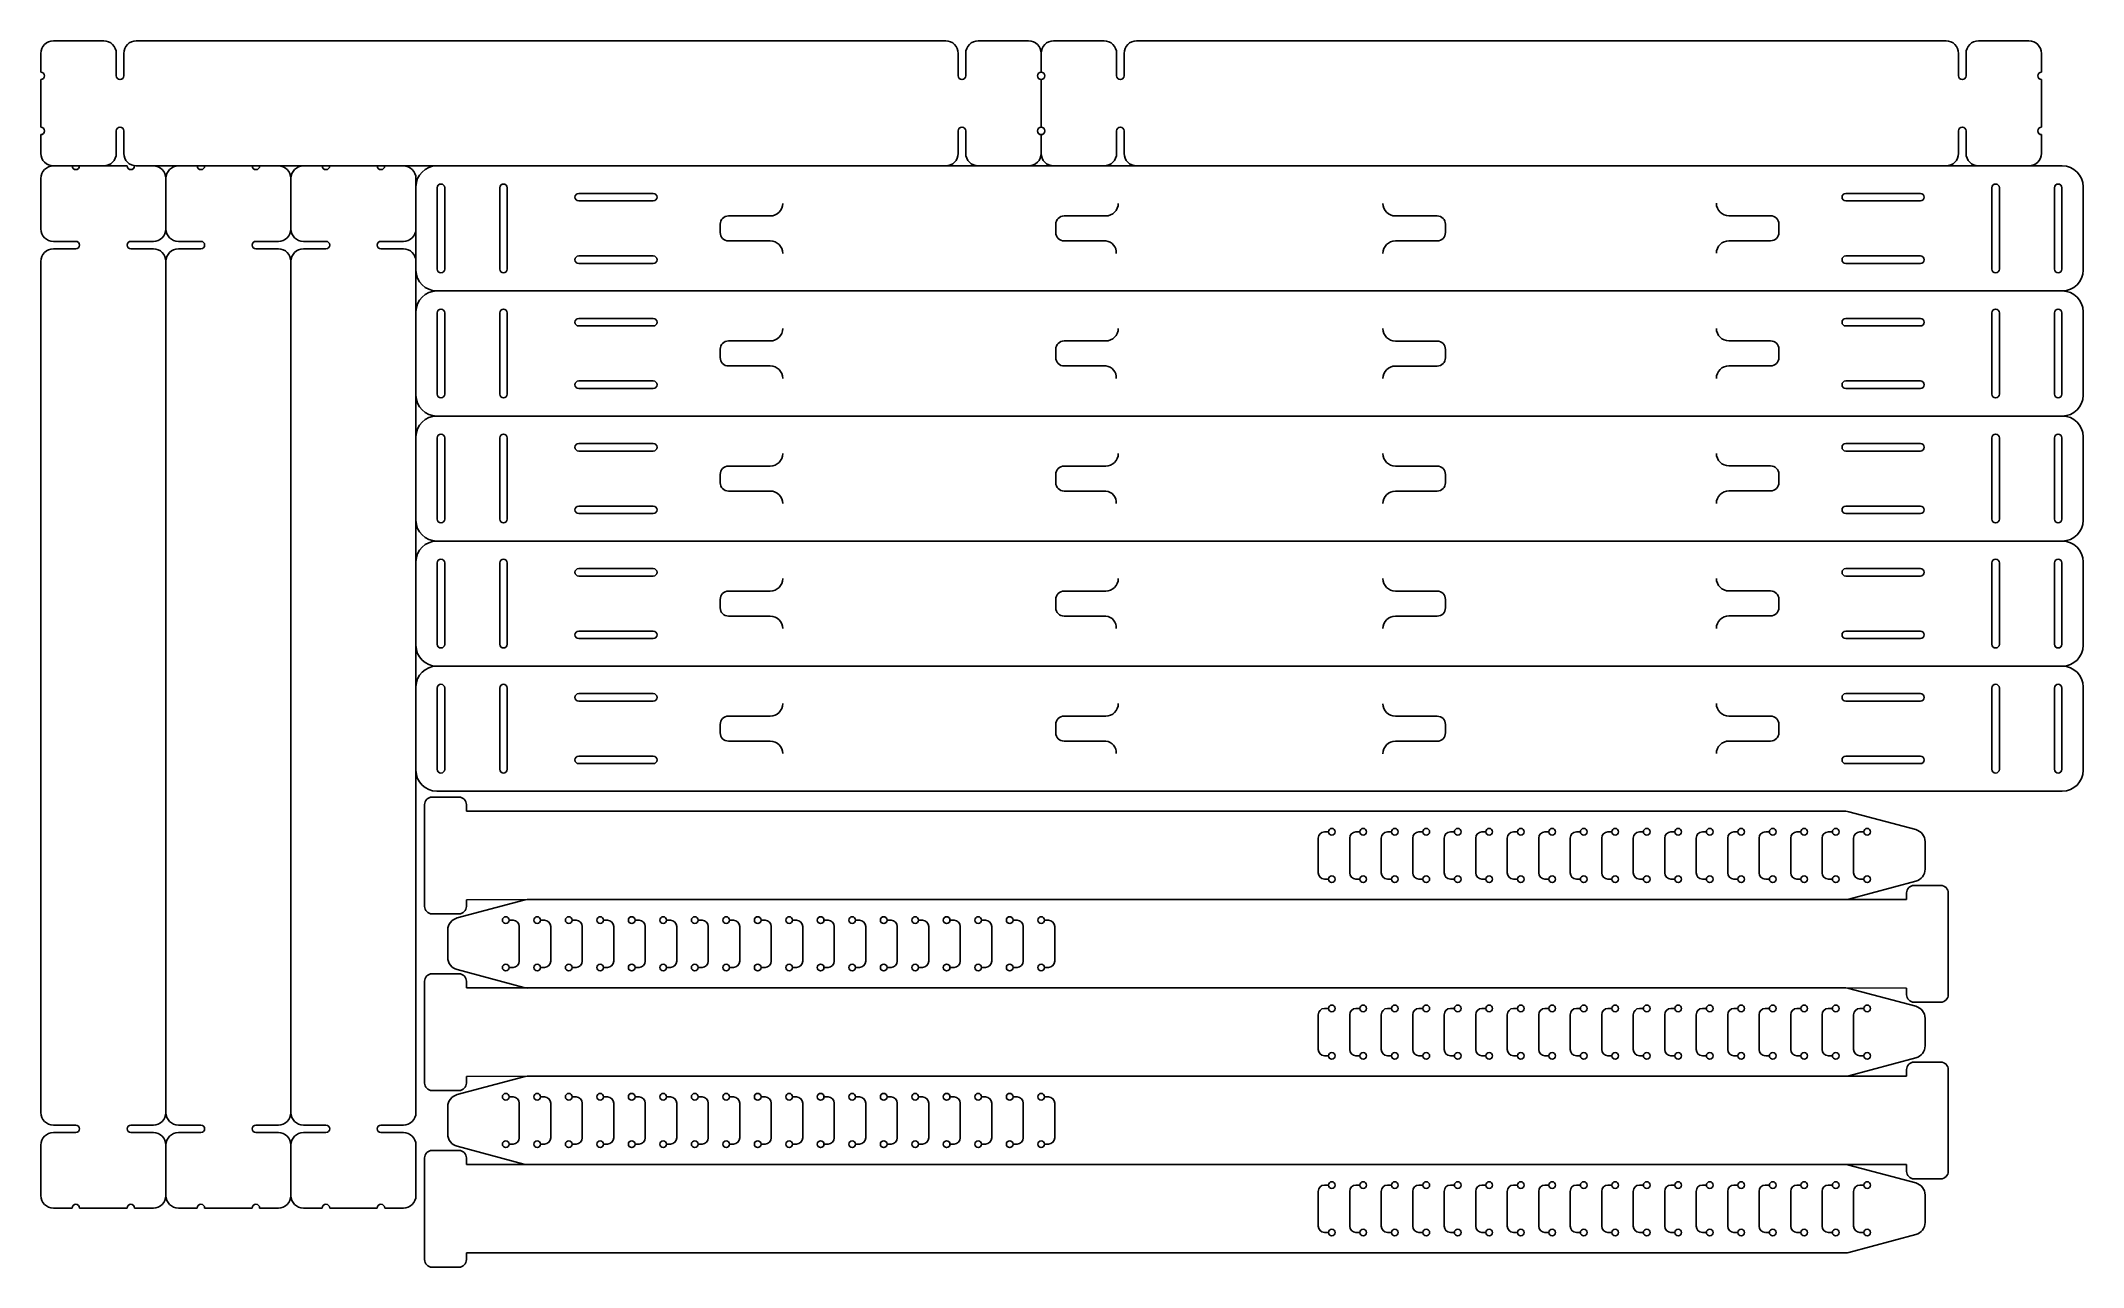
# Model space of a CAD drawing. Header units: millimetres. Extents: x 3 to 493, y 3 to 297.
import ezdxf

# ---------------------------------------------------------------- set-up
doc = ezdxf.new("R2010")
doc.units = ezdxf.units.MM

msp = doc.modelspace()

# ---------------------------------------------------------------- linework, layer by layer
for p, q in [((3.2, 289.59), (3.2, 294.09)), ((6.2, 297.09), (18.3, 297.09)), ((21.3, 294.09), (21.3, 288.69)), ((23.1, 288.69), (23.1, 294.09)), ((220.3, 297.09), (26.1, 297.09)), ((223.3, 294.09), (223.3, 288.69)), ((225.1, 288.69), (225.1, 294.09)), ((228.1, 297.09), (240.2, 297.09)), ((243.2, 289.59), (243.2, 294.09)), ((246.2, 297.09), (258.3, 297.09)), ((261.3, 294.09), (261.3, 288.69)), ((263.1, 288.69), (263.1, 294.09)), ((460.3, 297.09), (266.1, 297.09)), ((463.3, 294.09), (463.3, 288.69)), ((465.1, 288.69), (465.1, 294.09)), ((468.1, 297.09), (480.2, 297.09)), ((483.2, 294.09), (483.2, 289.59)), ((3.2, 276.39), (3.2, 287.79)), ((243.2, 276.39), (243.2, 287.79)), ((483.2, 287.79), (483.2, 276.39)), ((3.2, 270.09), (3.2, 274.59)), ((21.3, 275.49), (21.3, 270.09)), ((23.1, 270.09), (23.1, 275.49)), ((223.3, 275.49), (223.3, 270.09)), ((225.1, 270.09), (225.1, 275.49)), ((243.2, 270.09), (243.2, 274.59)), ((261.3, 275.49), (261.3, 270.09)), ((263.1, 270.09), (263.1, 275.49)), ((463.3, 275.49), (463.3, 270.09)), ((465.1, 270.09), (465.1, 275.49)), ((483.2, 274.59), (483.2, 270.09)), ((6.2, 267.09), (18.3, 267.09)), ((12.5, 267.09), (14.1, 267.09)), ((23.9, 267.09), (18.3, 267.09)), ((26.1, 267.09), (98.2, 267.09)), ((98.2, 267.09), (488.2, 267.09)), ((238.2, 267.09), (226.1, 267.09)), ((256.3, 267.09), (244.2, 267.09)), ((3.2, 251.99), (3.2, 264.09)), ((33.2, 251.99), (33.2, 264.09)), ((63.2, 251.99), (63.2, 264.09)), ((93.2, 264.09), (93.2, 251.99)), ((98.3, 242.34), (98.3, 261.84)), ((100.1, 261.84), (100.1, 242.34)), ((113.3, 242.34), (113.3, 261.84)), ((115.1, 261.84), (115.1, 242.34)), ((150.15, 260.49), (132.25, 260.49)), ((454.15, 260.49), (436.25, 260.49)), ((471.3, 242.34), (471.3, 261.84)), ((473.1, 261.84), (473.1, 242.34)), ((486.3, 261.84), (486.3, 242.34)), ((488.1, 242.34), (488.1, 261.84)), ((493.2, 242.09), (493.2, 262.09)), ((132.25, 258.69), (150.15, 258.69)), ((436.25, 258.69), (454.15, 258.69)), ((93.2, 251.99), (93.2, 244.19)), ((11.6, 248.99), (6.2, 248.99)), ((6.2, 247.19), (11.6, 247.19)), ((30.2, 248.99), (24.8, 248.99)), ((24.8, 247.19), (30.2, 247.19)), ((41.6, 248.99), (36.2, 248.99)), ((36.2, 247.19), (41.6, 247.19)), ((60.2, 248.99), (54.8, 248.99)), ((54.8, 247.19), (60.2, 247.19)), ((71.6, 248.99), (66.2, 248.99)), ((66.2, 247.19), (71.6, 247.19)), ((90.2, 248.99), (84.8, 248.99)), ((84.8, 247.19), (90.2, 247.19)), ((150.15, 245.49), (132.25, 245.49)), ((454.15, 245.49), (436.25, 245.49)), ((3.2, 39.99), (3.2, 244.19)), ((33.2, 39.99), (33.2, 244.19)), ((63.2, 39.99), (63.2, 244.19)), ((93.2, 244.19), (93.2, 39.99)), ((132.25, 243.69), (150.15, 243.69)), ((436.25, 243.69), (454.15, 243.69)), ((98.2, 237.09), (488.2, 237.09)), ((98.3, 212.34), (98.3, 231.84)), ((100.1, 231.84), (100.1, 212.34)), ((113.3, 212.34), (113.3, 231.84)), ((115.1, 231.84), (115.1, 212.34)), ((150.15, 230.49), (132.25, 230.49)), ((454.15, 230.49), (436.25, 230.49)), ((471.3, 212.34), (471.3, 231.84)), ((473.1, 231.84), (473.1, 212.34)), ((486.3, 231.84), (486.3, 212.34)), ((488.1, 212.34), (488.1, 231.84)), ((493.2, 212.09), (493.2, 232.09)), ((132.25, 228.69), (150.15, 228.69)), ((436.25, 228.69), (454.15, 228.69)), ((150.15, 215.49), (132.25, 215.49)), ((132.25, 213.69), (150.15, 213.69)), ((454.15, 215.49), (436.25, 215.49)), ((436.25, 213.69), (454.15, 213.69)), ((98.2, 207.09), (488.2, 207.09)), ((98.3, 182.34), (98.3, 201.84)), ((100.1, 201.84), (100.1, 182.34)), ((113.3, 182.34), (113.3, 201.84)), ((115.1, 201.84), (115.1, 182.34)), ((471.3, 182.34), (471.3, 201.84)), ((473.1, 201.84), (473.1, 182.34)), ((486.3, 201.84), (486.3, 182.34)), ((488.1, 182.34), (488.1, 201.84)), ((493.2, 182.09), (493.2, 202.09)), ((150.15, 200.49), (132.25, 200.49)), ((132.25, 198.69), (150.15, 198.69)), ((454.15, 200.49), (436.25, 200.49)), ((436.25, 198.69), (454.15, 198.69)), ((150.15, 185.49), (132.25, 185.49)), ((132.25, 183.69), (150.15, 183.69)), ((454.15, 185.49), (436.25, 185.49)), ((436.25, 183.69), (454.15, 183.69)), ((98.2, 177.09), (488.2, 177.09)), ((98.3, 152.34), (98.3, 171.84)), ((100.1, 171.84), (100.1, 152.34)), ((113.3, 152.34), (113.3, 171.84)), ((115.1, 171.84), (115.1, 152.34)), ((471.3, 152.34), (471.3, 171.84)), ((473.1, 171.84), (473.1, 152.34)), ((486.3, 171.84), (486.3, 152.34)), ((488.1, 152.34), (488.1, 171.84)), ((493.2, 152.09), (493.2, 172.09)), ((150.15, 170.49), (132.25, 170.49)), ((132.25, 168.69), (150.15, 168.69)), ((454.15, 170.49), (436.25, 170.49)), ((436.25, 168.69), (454.15, 168.69)), ((150.15, 155.49), (132.25, 155.49)), ((132.25, 153.69), (150.15, 153.69)), ((454.15, 155.49), (436.25, 155.49)), ((436.25, 153.69), (454.15, 153.69)), ((98.2, 147.09), (488.2, 147.09)), ((98.3, 122.34), (98.3, 141.84)), ((100.1, 141.84), (100.1, 122.34)), ((113.3, 122.34), (113.3, 141.84)), ((115.1, 141.84), (115.1, 122.34)), ((150.15, 140.49), (132.25, 140.49)), ((132.25, 138.69), (150.15, 138.69)), ((454.15, 140.49), (436.25, 140.49)), ((436.25, 138.69), (454.15, 138.69)), ((471.3, 122.34), (471.3, 141.84)), ((473.1, 141.84), (473.1, 122.34)), ((486.3, 141.84), (486.3, 122.34)), ((488.1, 122.34), (488.1, 141.84)), ((493.2, 122.09), (493.2, 142.09)), ((150.15, 125.49), (132.25, 125.49)), ((132.25, 123.69), (150.15, 123.69)), ((454.15, 125.49), (436.25, 125.49)), ((436.25, 123.69), (454.15, 123.69)), ((95.29, 89.46), (95.29, 113.86)), ((98.2, 117.09), (488.2, 117.09)), ((95.29, 47.08), (95.29, 71.48)), ((11.6, 36.99), (6.2, 36.99)), ((6.2, 35.19), (11.6, 35.19)), ((30.2, 36.99), (24.8, 36.99)), ((24.8, 35.19), (30.2, 35.19)), ((41.6, 36.99), (36.2, 36.99)), ((36.2, 35.19), (41.6, 35.19)), ((60.2, 36.99), (54.8, 36.99)), ((54.8, 35.19), (60.2, 35.19)), ((71.6, 36.99), (66.2, 36.99)), ((66.2, 35.19), (71.6, 35.19)), ((90.2, 36.99), (84.8, 36.99)), ((84.8, 35.19), (90.2, 35.19)), ((3.2, 20.09), (3.2, 32.19)), ((33.2, 20.09), (33.2, 32.19)), ((63.2, 20.09), (63.2, 32.19)), ((93.2, 32.19), (93.2, 20.09)), ((95.29, 4.7), (95.29, 29.1)), ((10.7, 17.09), (6.2, 17.09)), ((23.9, 17.09), (12.5, 17.09)), ((30.2, 17.09), (25.7, 17.09)), ((40.7, 17.09), (36.2, 17.09)), ((53.9, 17.09), (42.5, 17.09)), ((60.2, 17.09), (55.7, 17.09)), ((70.7, 17.09), (66.2, 17.09)), ((83.9, 17.09), (72.5, 17.09)), ((90.2, 17.09), (85.7, 17.09)), ((436.27, 6.31), (119.89, 6.31))]:
    msp.add_line(p, q)
at = {"linetype": 'Continuous'}
for p, q in [((168.2, 255.09), (178.2, 255.09)), ((248.71, 255.09), (258.71, 255.09)), ((328.2, 255.08), (338.2, 255.08)), ((408.21, 255.12), (418.21, 255.12)), ((166.2, 251.09), (166.2, 253.09)), ((246.71, 251.09), (246.71, 253.09)), ((340.2, 253.08), (340.2, 251.08)), ((420.21, 253.12), (420.21, 251.12)), ((178.2, 249.09), (168.2, 249.09)), ((258.71, 249.09), (248.71, 249.09)), ((338.2, 249.08), (328.2, 249.08)), ((418.21, 249.12), (408.21, 249.12)), ((166.2, 221.09), (166.2, 223.09)), ((168.2, 225.09), (178.2, 225.09)), ((246.71, 221.09), (246.71, 223.09)), ((248.71, 225.09), (258.71, 225.09)), ((328.2, 225.08), (338.2, 225.08)), ((340.2, 223.08), (340.2, 221.08)), ((408.21, 225.12), (418.21, 225.12)), ((420.21, 223.12), (420.21, 221.12)), ((178.2, 219.09), (168.2, 219.09)), ((258.71, 219.09), (248.71, 219.09)), ((338.2, 219.08), (328.2, 219.08)), ((418.21, 219.12), (408.21, 219.12)), ((166.2, 191.09), (166.2, 193.09)), ((168.2, 195.09), (178.2, 195.09)), ((246.71, 191.09), (246.71, 193.09)), ((248.71, 195.09), (258.71, 195.09)), ((328.2, 195.08), (338.2, 195.08)), ((340.2, 193.08), (340.2, 191.08)), ((408.21, 195.12), (418.21, 195.12)), ((420.21, 193.12), (420.21, 191.12)), ((178.2, 189.09), (168.2, 189.09)), ((258.71, 189.09), (248.71, 189.09)), ((338.2, 189.08), (328.2, 189.08)), ((418.21, 189.12), (408.21, 189.12)), ((166.2, 161.09), (166.2, 163.09)), ((168.2, 165.09), (178.2, 165.09)), ((246.71, 161.09), (246.71, 163.09)), ((248.71, 165.09), (258.71, 165.09)), ((328.2, 165.08), (338.2, 165.08)), ((340.2, 163.08), (340.2, 161.08)), ((408.21, 165.12), (418.21, 165.12)), ((420.21, 163.12), (420.21, 161.12)), ((178.2, 159.09), (168.2, 159.09)), ((258.71, 159.09), (248.71, 159.09)), ((338.2, 159.08), (328.2, 159.08)), ((418.21, 159.12), (408.21, 159.12)), ((166.2, 131.09), (166.2, 133.09)), ((168.2, 135.09), (178.2, 135.09)), ((246.71, 131.09), (246.71, 133.09)), ((248.71, 135.09), (258.71, 135.09)), ((328.2, 135.08), (338.2, 135.08)), ((340.2, 133.08), (340.2, 131.08)), ((408.21, 135.12), (418.21, 135.12)), ((420.21, 133.12), (420.21, 131.12)), ((178.2, 129.09), (168.2, 129.09)), ((258.71, 129.09), (248.71, 129.09)), ((338.2, 129.08), (328.2, 129.08)), ((418.21, 129.12), (408.21, 129.12)), ((309.68, 97.49), (309.68, 105.84)), ((311.15, 107.34), (312.12, 107.35)), ((317.23, 97.49), (317.23, 105.84)), ((318.71, 107.34), (319.68, 107.35)), ((324.79, 97.49), (324.79, 105.84)), ((326.27, 107.34), (327.24, 107.35)), ((332.35, 97.49), (332.35, 105.84)), ((333.82, 107.34), (334.8, 107.35)), ((339.9, 97.49), (339.9, 105.84)), ((341.38, 107.34), (342.35, 107.35)), ((347.46, 97.49), (347.46, 105.84)), ((348.94, 107.34), (349.91, 107.35)), ((355.02, 97.49), (355.02, 105.84)), ((356.49, 107.34), (357.47, 107.35)), ((362.57, 97.49), (362.57, 105.84)), ((364.05, 107.34), (365.02, 107.35)), ((370.13, 97.49), (370.13, 105.84)), ((371.61, 107.34), (372.58, 107.35)), ((377.69, 97.49), (377.69, 105.84)), ((379.16, 107.34), (380.14, 107.35)), ((385.25, 97.49), (385.25, 105.84)), ((386.72, 107.34), (387.69, 107.35)), ((392.8, 97.49), (392.8, 105.84)), ((394.28, 107.34), (395.25, 107.35)), ((400.36, 97.49), (400.36, 105.84)), ((401.84, 107.34), (402.81, 107.35)), ((407.92, 97.49), (407.92, 105.84)), ((409.39, 107.34), (410.37, 107.35)), ((415.47, 97.49), (415.47, 105.84)), ((416.95, 107.34), (417.92, 107.35)), ((423.03, 97.49), (423.03, 105.84)), ((424.51, 107.34), (425.48, 107.35)), ((430.59, 97.49), (430.59, 105.84)), ((432.06, 107.34), (433.04, 107.35)), ((438.14, 97.49), (438.14, 105.84)), ((439.62, 107.34), (440.59, 107.35)), ((312.12, 95.98), (311.15, 95.99)), ((319.68, 95.98), (318.71, 95.99)), ((327.24, 95.98), (326.27, 95.99)), ((334.8, 95.98), (333.82, 95.99)), ((342.35, 95.98), (341.38, 95.99)), ((349.91, 95.98), (348.94, 95.99)), ((357.47, 95.98), (356.49, 95.99)), ((365.02, 95.98), (364.05, 95.99)), ((372.58, 95.98), (371.61, 95.99)), ((380.14, 95.98), (379.16, 95.99)), ((387.69, 95.98), (386.72, 95.99)), ((395.25, 95.98), (394.28, 95.99)), ((402.81, 95.98), (401.84, 95.99)), ((410.37, 95.98), (409.39, 95.99)), ((417.92, 95.98), (416.95, 95.99)), ((425.48, 95.98), (424.51, 95.99)), ((433.04, 95.98), (432.06, 95.99)), ((440.59, 95.98), (439.62, 95.99)), ((116.51, 86.14), (115.54, 86.16)), ((117.98, 76.3), (117.98, 84.64)), ((124.06, 86.14), (123.09, 86.16)), ((125.54, 76.3), (125.54, 84.64)), ((131.62, 86.14), (130.65, 86.16)), ((133.1, 76.3), (133.1, 84.64)), ((139.18, 86.14), (138.21, 86.16)), ((140.65, 76.3), (140.65, 84.64)), ((146.74, 86.14), (145.76, 86.16)), ((148.21, 76.3), (148.21, 84.64)), ((154.29, 86.14), (153.32, 86.16)), ((155.77, 76.3), (155.77, 84.64)), ((161.85, 86.14), (160.88, 86.16)), ((163.33, 76.3), (163.33, 84.64)), ((169.41, 86.14), (168.43, 86.16)), ((170.88, 76.3), (170.88, 84.64)), ((176.96, 86.14), (175.99, 86.16)), ((178.44, 76.3), (178.44, 84.64)), ((184.52, 86.14), (183.55, 86.16)), ((186, 76.3), (186, 84.64)), ((192.08, 86.14), (191.1, 86.16)), ((193.55, 76.3), (193.55, 84.64)), ((199.63, 86.14), (198.66, 86.16)), ((201.11, 76.3), (201.11, 84.64)), ((207.19, 86.14), (206.22, 86.16)), ((208.67, 76.3), (208.67, 84.64)), ((214.75, 86.14), (213.78, 86.16)), ((216.22, 76.3), (216.22, 84.64)), ((222.31, 86.14), (221.33, 86.16)), ((223.78, 76.3), (223.78, 84.64)), ((229.86, 86.14), (228.89, 86.16)), ((231.34, 76.3), (231.34, 84.64)), ((237.42, 86.14), (236.45, 86.16)), ((238.9, 76.3), (238.9, 84.64)), ((244.98, 86.14), (244, 86.16)), ((246.45, 76.3), (246.45, 84.64)), ((115.54, 74.78), (116.51, 74.8)), ((123.09, 74.78), (124.06, 74.8)), ((130.65, 74.78), (131.62, 74.8)), ((138.21, 74.78), (139.18, 74.8)), ((145.76, 74.78), (146.74, 74.8)), ((153.32, 74.78), (154.29, 74.8)), ((160.88, 74.78), (161.85, 74.8)), ((168.43, 74.78), (169.41, 74.8)), ((175.99, 74.78), (176.96, 74.8)), ((183.55, 74.78), (184.52, 74.8)), ((191.1, 74.78), (192.08, 74.8)), ((198.66, 74.78), (199.63, 74.8)), ((206.22, 74.78), (207.19, 74.8)), ((213.78, 74.78), (214.75, 74.8)), ((221.33, 74.78), (222.31, 74.8)), ((228.89, 74.78), (229.86, 74.8)), ((236.45, 74.78), (237.42, 74.8)), ((244, 74.78), (244.98, 74.8)), ((311.15, 64.96), (312.12, 64.97)), ((318.71, 64.96), (319.68, 64.97)), ((326.27, 64.96), (327.24, 64.97)), ((333.82, 64.96), (334.8, 64.97)), ((341.38, 64.96), (342.35, 64.97)), ((348.94, 64.96), (349.91, 64.97)), ((356.49, 64.96), (357.47, 64.97)), ((364.05, 64.96), (365.02, 64.97)), ((371.61, 64.96), (372.58, 64.97)), ((379.16, 64.96), (380.14, 64.97)), ((386.72, 64.96), (387.69, 64.97)), ((394.28, 64.96), (395.25, 64.97)), ((401.84, 64.96), (402.81, 64.97)), ((409.39, 64.96), (410.37, 64.97)), ((416.95, 64.96), (417.92, 64.97)), ((424.51, 64.96), (425.48, 64.97)), ((432.06, 64.96), (433.04, 64.97)), ((439.62, 64.96), (440.59, 64.97)), ((309.68, 55.11), (309.68, 63.46)), ((317.23, 55.11), (317.23, 63.46)), ((324.79, 55.11), (324.79, 63.46)), ((332.35, 55.11), (332.35, 63.46)), ((339.9, 55.11), (339.9, 63.46)), ((347.46, 55.11), (347.46, 63.46)), ((355.02, 55.11), (355.02, 63.46)), ((362.57, 55.11), (362.57, 63.46)), ((370.13, 55.11), (370.13, 63.46)), ((377.69, 55.11), (377.69, 63.46)), ((385.25, 55.11), (385.25, 63.46)), ((392.8, 55.11), (392.8, 63.46)), ((400.36, 55.11), (400.36, 63.46)), ((407.92, 55.11), (407.92, 63.46)), ((415.47, 55.11), (415.47, 63.46)), ((423.03, 55.11), (423.03, 63.46)), ((430.59, 55.11), (430.59, 63.46)), ((438.14, 55.11), (438.14, 63.46)), ((312.12, 53.6), (311.15, 53.61)), ((319.68, 53.6), (318.71, 53.61)), ((327.24, 53.6), (326.27, 53.61)), ((334.8, 53.6), (333.82, 53.61)), ((342.35, 53.6), (341.38, 53.61)), ((349.91, 53.6), (348.94, 53.61)), ((357.47, 53.6), (356.49, 53.61)), ((365.02, 53.6), (364.05, 53.61)), ((372.58, 53.6), (371.61, 53.61)), ((380.14, 53.6), (379.16, 53.61)), ((387.69, 53.6), (386.72, 53.61)), ((395.25, 53.6), (394.28, 53.61)), ((402.81, 53.6), (401.84, 53.61)), ((410.37, 53.6), (409.39, 53.61)), ((417.92, 53.6), (416.95, 53.61)), ((425.48, 53.6), (424.51, 53.61)), ((433.04, 53.6), (432.06, 53.61)), ((440.59, 53.6), (439.62, 53.61)), ((116.51, 43.76), (115.54, 43.78)), ((117.98, 33.92), (117.98, 42.26)), ((124.06, 43.76), (123.09, 43.78)), ((125.54, 33.92), (125.54, 42.26)), ((131.62, 43.76), (130.65, 43.78)), ((133.1, 33.92), (133.1, 42.26)), ((139.18, 43.76), (138.21, 43.78)), ((140.65, 33.92), (140.65, 42.26)), ((146.74, 43.76), (145.76, 43.78)), ((148.21, 33.92), (148.21, 42.26)), ((154.29, 43.76), (153.32, 43.78)), ((155.77, 33.92), (155.77, 42.26)), ((161.85, 43.76), (160.88, 43.78)), ((163.33, 33.92), (163.33, 42.26)), ((169.41, 43.76), (168.43, 43.78)), ((170.88, 33.92), (170.88, 42.26)), ((176.96, 43.76), (175.99, 43.78)), ((178.44, 33.92), (178.44, 42.26)), ((184.52, 43.76), (183.55, 43.78)), ((186, 33.92), (186, 42.26)), ((192.08, 43.76), (191.1, 43.78)), ((193.55, 33.92), (193.55, 42.26)), ((199.63, 43.76), (198.66, 43.78)), ((201.11, 33.92), (201.11, 42.26)), ((207.19, 43.76), (206.22, 43.78)), ((208.67, 33.92), (208.67, 42.26)), ((214.75, 43.76), (213.78, 43.78)), ((216.22, 33.92), (216.22, 42.26)), ((222.31, 43.76), (221.33, 43.78)), ((223.78, 33.92), (223.78, 42.26)), ((229.86, 43.76), (228.89, 43.78)), ((231.34, 33.92), (231.34, 42.26)), ((237.42, 43.76), (236.45, 43.78)), ((238.9, 33.92), (238.9, 42.26)), ((244.98, 43.76), (244, 43.78)), ((246.45, 33.92), (246.45, 42.26)), ((115.54, 32.4), (116.51, 32.42)), ((123.09, 32.4), (124.06, 32.42)), ((130.65, 32.4), (131.62, 32.42)), ((138.21, 32.4), (139.18, 32.42)), ((145.76, 32.4), (146.74, 32.42)), ((153.32, 32.4), (154.29, 32.42)), ((160.88, 32.4), (161.85, 32.42)), ((168.43, 32.4), (169.41, 32.42)), ((175.99, 32.4), (176.96, 32.42)), ((183.55, 32.4), (184.52, 32.42)), ((191.1, 32.4), (192.08, 32.42)), ((198.66, 32.4), (199.63, 32.42)), ((206.22, 32.4), (207.19, 32.42)), ((213.78, 32.4), (214.75, 32.42)), ((221.33, 32.4), (222.31, 32.42)), ((228.89, 32.4), (229.86, 32.42)), ((236.45, 32.4), (237.42, 32.42)), ((244, 32.4), (244.98, 32.42)), ((309.68, 12.73), (309.68, 21.08)), ((311.15, 22.58), (312.12, 22.59)), ((317.23, 12.73), (317.23, 21.08)), ((318.71, 22.58), (319.68, 22.59)), ((324.79, 12.73), (324.79, 21.08)), ((326.27, 22.58), (327.24, 22.59)), ((332.35, 12.73), (332.35, 21.08)), ((333.82, 22.58), (334.8, 22.59)), ((339.9, 12.73), (339.9, 21.08)), ((341.38, 22.58), (342.35, 22.59)), ((347.46, 12.73), (347.46, 21.08)), ((348.94, 22.58), (349.91, 22.59)), ((355.02, 12.73), (355.02, 21.08)), ((356.49, 22.58), (357.47, 22.59)), ((362.57, 12.73), (362.57, 21.08)), ((364.05, 22.58), (365.02, 22.59)), ((370.13, 12.73), (370.13, 21.08)), ((371.61, 22.58), (372.58, 22.59)), ((377.69, 12.73), (377.69, 21.08)), ((379.16, 22.58), (380.14, 22.59)), ((385.25, 12.73), (385.25, 21.08)), ((386.72, 22.58), (387.69, 22.59)), ((392.8, 12.73), (392.8, 21.08)), ((394.28, 22.58), (395.25, 22.59)), ((400.36, 12.73), (400.36, 21.08)), ((401.84, 22.58), (402.81, 22.59)), ((407.92, 12.73), (407.92, 21.08)), ((409.39, 22.58), (410.37, 22.59)), ((415.47, 12.73), (415.47, 21.08)), ((416.95, 22.58), (417.92, 22.59)), ((423.03, 12.73), (423.03, 21.08)), ((424.51, 22.58), (425.48, 22.59)), ((430.59, 12.73), (430.59, 21.08)), ((432.06, 22.58), (433.04, 22.59)), ((438.14, 12.73), (438.14, 21.08)), ((439.62, 22.58), (440.59, 22.59)), ((312.12, 11.22), (311.15, 11.23)), ((319.68, 11.22), (318.71, 11.23)), ((327.24, 11.22), (326.27, 11.23)), ((334.8, 11.22), (333.82, 11.23)), ((342.35, 11.22), (341.38, 11.23)), ((349.91, 11.22), (348.94, 11.23)), ((357.47, 11.22), (356.49, 11.23)), ((365.02, 11.22), (364.05, 11.23)), ((372.58, 11.22), (371.61, 11.23)), ((380.14, 11.22), (379.16, 11.23)), ((387.69, 11.22), (386.72, 11.23)), ((395.25, 11.22), (394.28, 11.23)), ((402.81, 11.22), (401.84, 11.23)), ((410.37, 11.22), (409.39, 11.23)), ((417.92, 11.22), (416.95, 11.23)), ((425.48, 11.22), (424.51, 11.23)), ((433.04, 11.22), (432.06, 11.23)), ((440.59, 11.22), (439.62, 11.23))]:
    msp.add_line(p, q, dxfattribs=at)
at = {"color": 7, "linetype": 'Continuous', "lineweight": 25, "true_color": 0xffffff}
for p, q in [((103.49, 115.66), (97.09, 115.66)), ((105.29, 112.26), (105.29, 113.86)), ((436.24, 112.26), (105.29, 112.26)), ((453.07, 107.86), (437.01, 112.16)), ((455.29, 98.37), (455.29, 104.96)), ((437.01, 91.17), (453.07, 95.47)), ((452.64, 94.47), (459.04, 94.47)), ((103.06, 86.67), (119.11, 90.97)), ((105.29, 89.46), (105.29, 91.06)), ((119.89, 91.07), (450.84, 91.07)), ((450.84, 91.07), (450.84, 92.67)), ((460.84, 92.67), (460.84, 68.27)), ((97.09, 87.66), (103.49, 87.66)), ((100.84, 77.17), (100.84, 83.77)), ((119.11, 69.97), (103.06, 74.28)), ((103.49, 73.28), (97.09, 73.28)), ((105.29, 69.88), (105.29, 71.48)), ((436.24, 69.88), (105.29, 69.88)), ((453.07, 65.48), (437.01, 69.78)), ((450.84, 68.27), (450.84, 69.87)), ((459.04, 66.47), (452.64, 66.47)), ((455.29, 55.99), (455.29, 62.58)), ((437.01, 48.79), (453.07, 53.09)), ((450.84, 48.69), (450.84, 50.29)), ((452.64, 52.09), (459.04, 52.09)), ((460.84, 50.29), (460.84, 25.89)), ((97.09, 45.28), (103.49, 45.28)), ((103.06, 44.29), (119.11, 48.59)), ((105.29, 47.08), (105.29, 48.68)), ((119.89, 48.69), (450.84, 48.69)), ((100.84, 34.79), (100.84, 41.39)), ((103.49, 30.9), (97.09, 30.9)), ((119.11, 27.59), (103.06, 31.9)), ((105.29, 27.5), (105.29, 29.1)), ((436.24, 27.5), (105.29, 27.5)), ((453.07, 23.1), (437.01, 27.4)), ((450.84, 25.89), (450.84, 27.49)), ((459.04, 24.09), (452.64, 24.09)), ((455.29, 13.61), (455.29, 20.2)), ((437.01, 6.41), (453.07, 10.71)), ((105.29, 4.7), (105.29, 6.3)), ((97.09, 2.9), (103.49, 2.9))]:
    msp.add_line(p, q, dxfattribs=at)
at = {"lineweight": 25}
for p, q in [((105.29, 91.06), (119.89, 91.07)), ((450.84, 69.87), (436.24, 69.88)), ((105.29, 48.68), (119.89, 48.69)), ((450.84, 27.49), (436.24, 27.5)), ((105.29, 6.3), (119.89, 6.31))]:
    msp.add_line(p, q, dxfattribs=at)
at = {"linetype": 'Continuous'}
for centre in [(312.92, 107.36), (320.48, 107.36), (328.04, 107.36), (335.6, 107.36), (343.15, 107.36), (350.71, 107.36), (358.27, 107.36), (365.82, 107.36), (373.38, 107.36), (380.94, 107.36), (388.49, 107.36), (396.05, 107.36), (403.61, 107.36), (411.17, 107.36), (418.72, 107.36), (426.28, 107.36), (433.84, 107.36), (441.39, 107.36), (312.92, 95.96), (320.48, 95.96), (328.04, 95.96), (335.6, 95.96), (343.15, 95.96), (350.71, 95.96), (358.27, 95.96), (365.82, 95.96), (373.38, 95.96), (380.94, 95.96), (388.49, 95.96), (396.05, 95.96), (403.61, 95.96), (411.17, 95.96), (418.72, 95.96), (426.28, 95.96), (433.84, 95.96), (441.39, 95.96), (114.74, 86.17), (122.29, 86.17), (129.85, 86.17), (137.41, 86.17), (144.96, 86.17), (152.52, 86.17), (160.08, 86.17), (167.63, 86.17), (175.19, 86.17), (182.75, 86.17), (190.3, 86.17), (197.86, 86.17), (205.42, 86.17), (212.98, 86.17), (220.53, 86.17), (228.09, 86.17), (235.65, 86.17), (243.2, 86.17), (114.74, 74.77), (122.29, 74.77), (129.85, 74.77), (137.41, 74.77), (144.96, 74.77), (152.52, 74.77), (160.08, 74.77), (167.63, 74.77), (175.19, 74.77), (182.75, 74.77), (190.3, 74.77), (197.86, 74.77), (205.42, 74.77), (212.98, 74.77), (220.53, 74.77), (228.09, 74.77), (235.65, 74.77), (243.2, 74.77), (312.92, 64.98), (320.48, 64.98), (328.04, 64.98), (335.6, 64.98), (343.15, 64.98), (350.71, 64.98), (358.27, 64.98), (365.82, 64.98), (373.38, 64.98), (380.94, 64.98), (388.49, 64.98), (396.05, 64.98), (403.61, 64.98), (411.17, 64.98), (418.72, 64.98), (426.28, 64.98), (433.84, 64.98), (441.39, 64.98), (312.92, 53.58), (320.48, 53.58), (328.04, 53.58), (335.6, 53.58), (343.15, 53.58), (350.71, 53.58), (358.27, 53.58), (365.82, 53.58), (373.38, 53.58), (380.94, 53.58), (388.49, 53.58), (396.05, 53.58), (403.61, 53.58), (411.17, 53.58), (418.72, 53.58), (426.28, 53.58), (433.84, 53.58), (441.39, 53.58), (114.74, 43.79), (122.29, 43.79), (129.85, 43.79), (137.41, 43.79), (144.96, 43.79), (152.52, 43.79), (160.08, 43.79), (167.63, 43.79), (175.19, 43.79), (182.75, 43.79), (190.3, 43.79), (197.86, 43.79), (205.42, 43.79), (212.98, 43.79), (220.53, 43.79), (228.09, 43.79), (235.65, 43.79), (243.2, 43.79), (114.74, 32.39), (122.29, 32.39), (129.85, 32.39), (137.41, 32.39), (144.96, 32.39), (152.52, 32.39), (160.08, 32.39), (167.63, 32.39), (175.19, 32.39), (182.75, 32.39), (190.3, 32.39), (197.86, 32.39), (205.42, 32.39), (212.98, 32.39), (220.53, 32.39), (228.09, 32.39), (235.65, 32.39), (243.2, 32.39), (312.92, 22.6), (320.48, 22.6), (328.04, 22.6), (335.6, 22.6), (343.15, 22.6), (350.71, 22.6), (358.27, 22.6), (365.82, 22.6), (373.38, 22.6), (380.94, 22.6), (388.49, 22.6), (396.05, 22.6), (403.61, 22.6), (411.17, 22.6), (418.72, 22.6), (426.28, 22.6), (433.84, 22.6), (441.39, 22.6), (312.92, 11.2), (320.48, 11.2), (328.04, 11.2), (335.6, 11.2), (343.15, 11.2), (350.71, 11.2), (358.27, 11.2), (365.82, 11.2), (373.38, 11.2), (380.94, 11.2), (388.49, 11.2), (396.05, 11.2), (403.61, 11.2), (411.17, 11.2), (418.72, 11.2), (426.28, 11.2), (433.84, 11.2), (441.39, 11.2)]:
    msp.add_circle(centre, 0.8, dxfattribs=at)
for centre, radius, start, end in [((6.2, 294.09), 3, 90, 180), ((18.3, 294.09), 3, 0, 90), ((26.1, 294.09), 3, 90, 180), ((220.3, 294.09), 3, 0, 90), ((228.1, 294.09), 3, 90, 180), ((240.2, 294.09), 3, 0, 90), ((246.2, 294.09), 3, 90, 180), ((258.3, 294.09), 3, 0, 90), ((266.1, 294.09), 3, 90, 180), ((460.3, 294.09), 3, 0, 90), ((468.1, 294.09), 3, 90, 180), ((480.2, 294.09), 3, 0, 90), ((3.2, 288.69), 0.9, 270, 90), ((243.2, 288.69), 0.9, 90, 270), ((243.2, 288.69), 0.9, 270, 90), ((483.2, 288.69), 0.9, 90, 270), ((22.2, 288.69), 0.9, 180, 0), ((224.2, 288.69), 0.9, 180, 0), ((262.2, 288.69), 0.9, 180, 0), ((464.2, 288.69), 0.9, 180, 0), ((3.2, 275.49), 0.9, 270.0001, 89.9999), ((22.2, 275.49), 0.9, 0, 180), ((224.2, 275.49), 0.9, 0, 180), ((243.2, 275.49), 0.9, 90.0001, 269.9999), ((243.2, 275.49), 0.9, 270.0001, 89.9999), ((262.2, 275.49), 0.9, 0, 180), ((464.2, 275.49), 0.9, 0, 180), ((483.2, 275.49), 0.9, 90.0001, 269.9999), ((6.2, 270.09), 3, 180, 270), ((18.3, 270.09), 3, 270, 360), ((26.1, 270.09), 3, 180, 270), ((220.3, 270.09), 3, 270, 0), ((228.1, 270.09), 3, 180, 270), ((240.2, 270.09), 3, 270, 0), ((246.2, 270.09), 3, 180, 270), ((258.3, 270.09), 3, 270, 360), ((266.1, 270.09), 3, 180, 270), ((460.3, 270.09), 3, 270, 0), ((468.1, 270.09), 3, 180, 270), ((480.2, 270.09), 3, 270, 0), ((6.2, 264.09), 3, 90, 180), ((11.6, 267.09), 0.9, 180, 0), ((24.8, 267.09), 0.9, 180.0001, 359.9999), ((30.2, 264.09), 3, 0, 90), ((36.2, 264.09), 3, 90, 180), ((41.6, 267.09), 0.9, 180, 0), ((54.8, 267.09), 0.9, 180.0001, 359.9999), ((60.2, 264.09), 3, 0, 90), ((66.2, 264.09), 3, 90, 180), ((71.6, 267.09), 0.9, 180, 0), ((84.8, 267.09), 0.9, 180.0001, 359.9999), ((90.2, 264.09), 3, 0, 90), ((98.2, 262.09), 5, 90, 180), ((488.2, 262.09), 5, 0, 90), ((99.2, 261.84), 0.9, 0, 180), ((114.2, 261.84), 0.9, 0, 180), ((132.25, 259.59), 0.9, 90, 180), ((150.15, 259.59), 0.9, 0, 90), ((436.25, 259.59), 0.9, 90, 180), ((454.15, 259.59), 0.9, 0, 90), ((472.2, 261.84), 0.9, 0, 180), ((487.2, 261.84), 0.9, 0, 180), ((132.25, 259.59), 0.9, 180, 270), ((150.15, 259.59), 0.9, 270, 0), ((436.25, 259.59), 0.9, 180, 270), ((454.15, 259.59), 0.9, 270, 360), ((6.2, 251.99), 3, 180, 270), ((30.2, 251.99), 3, 270, 0), ((36.2, 251.99), 3, 180, 270), ((60.2, 251.99), 3, 270, 0), ((66.2, 251.99), 3, 180, 270), ((90.2, 251.99), 3, 270, 0), ((6.2, 244.19), 3, 90, 180), ((11.6, 248.09), 0.9, 270, 90), ((24.8, 248.09), 0.9, 90, 270), ((30.2, 244.19), 3, 0, 90), ((36.2, 244.19), 3, 90, 180), ((41.6, 248.09), 0.9, 270, 90), ((54.8, 248.09), 0.9, 90, 270), ((60.2, 244.19), 3, 0, 90), ((66.2, 244.19), 3, 90, 180), ((71.6, 248.09), 0.9, 270, 90), ((84.8, 248.09), 0.9, 90, 270), ((90.2, 244.19), 3, 0, 90), ((132.25, 244.59), 0.9, 90, 180), ((150.15, 244.59), 0.9, 0, 90), ((436.25, 244.59), 0.9, 90, 180), ((454.15, 244.59), 0.9, 0, 90), ((98.2, 242.09), 5, 180, 270), ((99.2, 242.34), 0.9, 180, 0), ((114.2, 242.34), 0.9, 180, 0), ((132.25, 244.59), 0.9, 180, 270), ((150.15, 244.59), 0.9, 270, 0), ((436.25, 244.59), 0.9, 180, 270), ((454.15, 244.59), 0.9, 270, 360), ((472.2, 242.34), 0.9, 180, 360), ((487.2, 242.34), 0.9, 180, 0), ((488.2, 242.09), 5, 270, 0), ((98.2, 232.09), 5, 90, 180), ((488.2, 232.09), 5, 0, 90), ((99.2, 231.84), 0.9, 0, 180), ((114.2, 231.84), 0.9, 0, 180), ((132.25, 229.59), 0.9, 90, 180), ((150.15, 229.59), 0.9, 0, 90), ((436.25, 229.59), 0.9, 90, 180), ((454.15, 229.59), 0.9, 0, 90), ((472.2, 231.84), 0.9, 0, 180), ((487.2, 231.84), 0.9, 0, 180), ((132.25, 229.59), 0.9, 180, 270), ((150.15, 229.59), 0.9, 270, 0), ((436.25, 229.59), 0.9, 180, 270), ((454.15, 229.59), 0.9, 270, 360), ((98.2, 212.09), 5, 180, 270), ((99.2, 212.34), 0.9, 180, 0), ((114.2, 212.34), 0.9, 180, 0), ((132.25, 214.59), 0.9, 90, 180), ((132.25, 214.59), 0.9, 180, 270), ((150.15, 214.59), 0.9, 0, 90), ((150.15, 214.59), 0.9, 270, 0), ((436.25, 214.59), 0.9, 90, 180), ((436.25, 214.59), 0.9, 180, 270), ((454.15, 214.59), 0.9, 0, 90), ((454.15, 214.59), 0.9, 270, 360), ((472.2, 212.34), 0.9, 180, 360), ((487.2, 212.34), 0.9, 180, 0), ((488.2, 212.09), 5, 270, 0), ((98.2, 202.09), 5, 90, 180), ((488.2, 202.09), 5, 0, 90), ((99.2, 201.84), 0.9, 0, 180), ((114.2, 201.84), 0.9, 0, 180), ((472.2, 201.84), 0.9, 0, 180), ((487.2, 201.84), 0.9, 0, 180), ((132.25, 199.59), 0.9, 90, 180), ((132.25, 199.59), 0.9, 180, 270), ((150.15, 199.59), 0.9, 0, 90), ((150.15, 199.59), 0.9, 270, 0), ((436.25, 199.59), 0.9, 90, 180), ((436.25, 199.59), 0.9, 180, 270), ((454.15, 199.59), 0.9, 0, 90), ((454.15, 199.59), 0.9, 270, 360), ((98.2, 182.09), 5, 180, 270), ((99.2, 182.34), 0.9, 180, 0), ((114.2, 182.34), 0.9, 180, 0), ((132.25, 184.59), 0.9, 90, 180), ((132.25, 184.59), 0.9, 180, 270), ((150.15, 184.59), 0.9, 0, 90), ((150.15, 184.59), 0.9, 270, 360), ((436.25, 184.59), 0.9, 90, 180), ((436.25, 184.59), 0.9, 180, 270), ((454.15, 184.59), 0.9, 0, 90), ((454.15, 184.59), 0.9, 270, 360), ((472.2, 182.34), 0.9, 180, 360), ((487.2, 182.34), 0.9, 180, 0), ((488.2, 182.09), 5, 270, 0), ((98.2, 172.09), 5, 90, 180), ((488.2, 172.09), 5, 0, 90), ((99.2, 171.84), 0.9, 0, 180), ((114.2, 171.84), 0.9, 0, 180), ((472.2, 171.84), 0.9, 360, 180), ((487.2, 171.84), 0.9, 0, 180), ((132.25, 169.59), 0.9, 90, 180), ((132.25, 169.59), 0.9, 180, 270), ((150.15, 169.59), 0.9, 0, 90), ((150.15, 169.59), 0.9, 270, 0), ((436.25, 169.59), 0.9, 90, 180), ((436.25, 169.59), 0.9, 180, 270), ((454.15, 169.59), 0.9, 0, 90), ((454.15, 169.59), 0.9, 270, 360), ((98.2, 152.09), 5, 180, 270), ((99.2, 152.34), 0.9, 180, 0), ((114.2, 152.34), 0.9, 180, 0), ((132.25, 154.59), 0.9, 90, 180), ((132.25, 154.59), 0.9, 180, 270), ((150.15, 154.59), 0.9, 0, 90), ((150.15, 154.59), 0.9, 270, 360), ((436.25, 154.59), 0.9, 90, 180), ((436.25, 154.59), 0.9, 180, 270), ((454.15, 154.59), 0.9, 0, 90), ((454.15, 154.59), 0.9, 270, 360), ((472.2, 152.34), 0.9, 180, 360), ((487.2, 152.34), 0.9, 180, 0), ((488.2, 152.09), 5, 270, 0), ((98.2, 142.09), 5, 90, 180), ((488.2, 142.09), 5, 0, 90), ((99.2, 141.84), 0.9, 0, 180), ((114.2, 141.84), 0.9, 0, 180), ((472.2, 141.84), 0.9, 360, 180), ((487.2, 141.84), 0.9, 0, 180), ((132.25, 139.59), 0.9, 90, 180), ((132.25, 139.59), 0.9, 180, 270), ((150.15, 139.59), 0.9, 0, 90), ((150.15, 139.59), 0.9, 270, 0), ((436.25, 139.59), 0.9, 90, 180), ((436.25, 139.59), 0.9, 180, 270), ((454.15, 139.59), 0.9, 0, 90), ((454.15, 139.59), 0.9, 270, 360), ((132.25, 124.59), 0.9, 90, 180), ((132.25, 124.59), 0.9, 180, 270), ((150.15, 124.59), 0.9, 0, 90), ((150.15, 124.59), 0.9, 270, 360), ((436.25, 124.59), 0.9, 90, 180), ((436.25, 124.59), 0.9, 180, 270), ((454.15, 124.59), 0.9, 0, 90), ((454.15, 124.59), 0.9, 270, 360), ((98.2, 122.09), 5, 180, 270), ((99.2, 122.34), 0.9, 180, 0), ((114.2, 122.34), 0.9, 180, 0), ((472.2, 122.34), 0.9, 180, 360), ((487.2, 122.34), 0.9, 180, 0), ((488.2, 122.09), 5, 270, 0), ((6.2, 39.99), 3, 180, 270), ((30.2, 39.99), 3, 270, 0), ((36.2, 39.99), 3, 180, 270), ((60.2, 39.99), 3, 270, 0), ((66.2, 39.99), 3, 180, 270), ((90.2, 39.99), 3, 270, 0), ((6.2, 32.19), 3, 90, 180), ((11.6, 36.09), 0.9, 270, 90), ((24.8, 36.09), 0.9, 90, 270), ((30.2, 32.19), 3, 0, 90), ((36.2, 32.19), 3, 90, 180), ((41.6, 36.09), 0.9, 270, 90), ((54.8, 36.09), 0.9, 90, 270), ((60.2, 32.19), 3, 0, 90), ((66.2, 32.19), 3, 90, 180), ((71.6, 36.09), 0.9, 270, 90), ((84.8, 36.09), 0.9, 90, 270), ((90.2, 32.19), 3, 0, 90), ((6.2, 20.09), 3, 180, 270), ((30.2, 20.09), 3, 270, 0), ((36.2, 20.09), 3, 180, 270), ((60.2, 20.09), 3, 270, 0), ((66.2, 20.09), 3, 180, 270), ((90.2, 20.09), 3, 270, 0), ((11.6, 17.09), 0.9, 0, 180), ((24.8, 17.09), 0.9, 0.0001, 179.9999), ((41.6, 17.09), 0.9, 0, 180), ((54.8, 17.09), 0.9, 0.0001, 179.9999), ((71.6, 17.09), 0.9, 0, 180), ((84.8, 17.09), 0.9, 0.0001, 179.9999)]:
    msp.add_arc(centre, radius, start, end)
for centre, radius, start, end in [((168.2, 253.09), 2, 90, 180), ((178.2, 258.09), 3, 270, 0), ((248.71, 253.09), 2, 90, 180), ((258.71, 258.09), 3, 270, 0), ((328.2, 258.08), 3, 180, 270), ((338.2, 253.08), 2, 0, 90), ((408.21, 258.12), 3, 180, 270), ((418.21, 253.12), 2, 0, 90), ((168.2, 251.09), 2, 180, 270), ((248.71, 251.09), 2, 180, 270), ((338.2, 251.08), 2, 270, 0), ((418.21, 251.12), 2, 270, 0), ((178.2, 246.09), 3, 0, 90), ((258.46, 246.34), 2.76, 354.8056, 84.8056), ((328.2, 246.08), 3, 90, 180), ((408.21, 246.12), 3, 90, 180), ((178.2, 228.09), 3, 270, 0), ((258.71, 228.09), 3, 270, 0), ((328.2, 228.08), 3, 180, 270), ((408.21, 228.12), 3, 180, 270), ((168.2, 223.09), 2, 90, 180), ((168.2, 221.09), 2, 180, 270), ((248.71, 223.09), 2, 90, 180), ((248.71, 221.09), 2, 180, 270), ((338.2, 223.08), 2, 0, 90), ((338.2, 221.08), 2, 270, 0), ((418.21, 223.12), 2, 0, 90), ((418.21, 221.12), 2, 270, 0), ((178.2, 216.09), 3, 0, 90), ((258.46, 216.34), 2.76, 354.8056, 84.8056), ((328.2, 216.08), 3, 90, 180), ((408.21, 216.12), 3, 90, 180), ((178.2, 198.09), 3, 270, 0), ((258.71, 198.09), 3, 270, 0), ((328.2, 198.08), 3, 180, 270), ((408.21, 198.12), 3, 180, 270), ((168.2, 193.09), 2, 90, 180), ((248.71, 193.09), 2, 90, 180), ((338.2, 193.08), 2, 0, 90), ((418.21, 193.12), 2, 0, 90), ((418.21, 191.12), 2, 270, 0), ((168.2, 191.09), 2, 180, 270), ((178.2, 186.09), 3, 0, 90), ((248.71, 191.09), 2, 180, 270), ((258.46, 186.34), 2.76, 354.8056, 84.8056), ((328.2, 186.08), 3, 90, 180), ((338.2, 191.08), 2, 270, 0), ((408.21, 186.12), 3, 90, 180), ((178.2, 168.09), 3, 270, 0), ((258.71, 168.09), 3, 270, 0), ((328.2, 168.08), 3, 180, 270), ((408.21, 168.12), 3, 180, 270), ((168.2, 163.09), 2, 90, 180), ((248.71, 163.09), 2, 90, 180), ((338.2, 163.08), 2, 0, 90), ((418.21, 163.12), 2, 0, 90), ((168.2, 161.09), 2, 180, 270), ((178.2, 156.09), 3, 0, 90), ((248.71, 161.09), 2, 180, 270), ((258.46, 156.34), 2.76, 354.8056, 84.8056), ((328.2, 156.08), 3, 90, 180), ((338.2, 161.08), 2, 270, 0), ((408.21, 156.12), 3, 90, 180), ((418.21, 161.12), 2, 270, 0), ((178.2, 138.09), 3, 270, 0), ((258.71, 138.09), 3, 270, 0), ((328.2, 138.08), 3, 180, 270), ((408.21, 138.12), 3, 180, 270), ((168.2, 133.09), 2, 90, 180), ((248.71, 133.09), 2, 90, 180), ((338.2, 133.08), 2, 0, 90), ((418.21, 133.12), 2, 0, 90), ((168.2, 131.09), 2, 180, 270), ((178.2, 126.09), 3, 0, 90), ((248.71, 131.09), 2, 180, 270), ((258.46, 126.34), 2.76, 354.8056, 84.8056), ((328.2, 126.08), 3, 90, 180), ((338.2, 131.08), 2, 270, 0), ((408.21, 126.12), 3, 90, 180), ((418.21, 131.12), 2, 270, 0), ((311.18, 105.84), 1.5, 90.9078, 180), ((318.73, 105.84), 1.5, 90.9078, 180), ((326.29, 105.84), 1.5, 90.9078, 180), ((333.85, 105.84), 1.5, 90.9078, 180), ((341.4, 105.84), 1.5, 90.9078, 180), ((348.96, 105.84), 1.5, 90.9078, 180), ((356.52, 105.84), 1.5, 90.9078, 180), ((364.07, 105.84), 1.5, 90.9078, 180), ((371.63, 105.84), 1.5, 90.9078, 180), ((379.19, 105.84), 1.5, 90.9078, 180), ((386.75, 105.84), 1.5, 90.9078, 180), ((394.3, 105.84), 1.5, 90.9078, 180), ((401.86, 105.84), 1.5, 90.9078, 180), ((409.42, 105.84), 1.5, 90.9078, 180), ((416.97, 105.84), 1.5, 90.9078, 180), ((424.53, 105.84), 1.5, 90.9078, 180), ((432.09, 105.84), 1.5, 90.9078, 180), ((439.64, 105.84), 1.5, 90.9078, 180), ((311.18, 97.49), 1.5, 180, 269.0922), ((318.73, 97.49), 1.5, 180, 269.0922), ((326.29, 97.49), 1.5, 180, 269.0922), ((333.85, 97.49), 1.5, 180, 269.0922), ((341.4, 97.49), 1.5, 180, 269.0922), ((348.96, 97.49), 1.5, 180, 269.0922), ((356.52, 97.49), 1.5, 180, 269.0922), ((364.07, 97.49), 1.5, 180, 269.0922), ((371.63, 97.49), 1.5, 180, 269.0922), ((379.19, 97.49), 1.5, 180, 269.0922), ((386.75, 97.49), 1.5, 180, 269.0922), ((394.3, 97.49), 1.5, 180, 269.0922), ((401.86, 97.49), 1.5, 180, 269.0922), ((409.42, 97.49), 1.5, 180, 269.0922), ((416.97, 97.49), 1.5, 180, 269.0922), ((424.53, 97.49), 1.5, 180, 269.0922), ((432.09, 97.49), 1.5, 180, 269.0922), ((439.64, 97.49), 1.5, 180, 269.0922), ((116.48, 84.64), 1.5, 0, 89.0922), ((124.04, 84.64), 1.5, 0, 89.0922), ((131.6, 84.64), 1.5, 0, 89.0922), ((139.15, 84.64), 1.5, 0, 89.0922), ((146.71, 84.64), 1.5, 0, 89.0922), ((154.27, 84.64), 1.5, 0, 89.0922), ((161.83, 84.64), 1.5, 0, 89.0922), ((169.38, 84.64), 1.5, 0, 89.0922), ((176.94, 84.64), 1.5, 0, 89.0922), ((184.5, 84.64), 1.5, 0, 89.0922), ((192.05, 84.64), 1.5, 0, 89.0922), ((199.61, 84.64), 1.5, 0, 89.0922), ((207.17, 84.64), 1.5, 0, 89.0922), ((214.72, 84.64), 1.5, 0, 89.0922), ((222.28, 84.64), 1.5, 0, 89.0922), ((229.84, 84.64), 1.5, 0, 89.0922), ((237.4, 84.64), 1.5, 0, 89.0922), ((244.95, 84.64), 1.5, 0, 89.0922), ((116.48, 76.3), 1.5, 270.9078, 0), ((124.04, 76.3), 1.5, 270.9078, 0), ((131.6, 76.3), 1.5, 270.9078, 0), ((139.15, 76.3), 1.5, 270.9078, 0), ((146.71, 76.3), 1.5, 270.9078, 0), ((154.27, 76.3), 1.5, 270.9078, 0), ((161.83, 76.3), 1.5, 270.9078, 0), ((169.38, 76.3), 1.5, 270.9078, 0), ((176.94, 76.3), 1.5, 270.9078, 0), ((184.5, 76.3), 1.5, 270.9078, 0), ((192.05, 76.3), 1.5, 270.9078, 0), ((199.61, 76.3), 1.5, 270.9078, 0), ((207.17, 76.3), 1.5, 270.9078, 0), ((214.72, 76.3), 1.5, 270.9078, 0), ((222.28, 76.3), 1.5, 270.9078, 0), ((229.84, 76.3), 1.5, 270.9078, 0), ((237.4, 76.3), 1.5, 270.9078, 0), ((244.95, 76.3), 1.5, 270.9078, 0), ((311.18, 63.46), 1.5, 90.9078, 180), ((318.73, 63.46), 1.5, 90.9078, 180), ((326.29, 63.46), 1.5, 90.9078, 180), ((333.85, 63.46), 1.5, 90.9078, 180), ((341.4, 63.46), 1.5, 90.9078, 180), ((348.96, 63.46), 1.5, 90.9078, 180), ((356.52, 63.46), 1.5, 90.9078, 180), ((364.07, 63.46), 1.5, 90.9078, 180), ((371.63, 63.46), 1.5, 90.9078, 180), ((379.19, 63.46), 1.5, 90.9078, 180), ((386.75, 63.46), 1.5, 90.9078, 180), ((394.3, 63.46), 1.5, 90.9078, 180), ((401.86, 63.46), 1.5, 90.9078, 180), ((409.42, 63.46), 1.5, 90.9078, 180), ((416.97, 63.46), 1.5, 90.9078, 180), ((424.53, 63.46), 1.5, 90.9078, 180), ((432.09, 63.46), 1.5, 90.9078, 180), ((439.64, 63.46), 1.5, 90.9078, 180), ((311.18, 55.11), 1.5, 180, 269.0922), ((318.73, 55.11), 1.5, 180, 269.0922), ((326.29, 55.11), 1.5, 180, 269.0922), ((333.85, 55.11), 1.5, 180, 269.0922), ((341.4, 55.11), 1.5, 180, 269.0922), ((348.96, 55.11), 1.5, 180, 269.0922), ((356.52, 55.11), 1.5, 180, 269.0922), ((364.07, 55.11), 1.5, 180, 269.0922), ((371.63, 55.11), 1.5, 180, 269.0922), ((379.19, 55.11), 1.5, 180, 269.0922), ((386.75, 55.11), 1.5, 180, 269.0922), ((394.3, 55.11), 1.5, 180, 269.0922), ((401.86, 55.11), 1.5, 180, 269.0922), ((409.42, 55.11), 1.5, 180, 269.0922), ((416.97, 55.11), 1.5, 180, 269.0922), ((424.53, 55.11), 1.5, 180, 269.0922), ((432.09, 55.11), 1.5, 180, 269.0922), ((439.64, 55.11), 1.5, 180, 269.0922), ((116.48, 42.26), 1.5, 0, 89.0922), ((124.04, 42.26), 1.5, 0, 89.0922), ((131.6, 42.26), 1.5, 0, 89.0922), ((139.15, 42.26), 1.5, 0, 89.0922), ((146.71, 42.26), 1.5, 0, 89.0922), ((154.27, 42.26), 1.5, 0, 89.0922), ((161.83, 42.26), 1.5, 0, 89.0922), ((169.38, 42.26), 1.5, 0, 89.0922), ((176.94, 42.26), 1.5, 0, 89.0922), ((184.5, 42.26), 1.5, 0, 89.0922), ((192.05, 42.26), 1.5, 0, 89.0922), ((199.61, 42.26), 1.5, 0, 89.0922), ((207.17, 42.26), 1.5, 0, 89.0922), ((214.72, 42.26), 1.5, 0, 89.0922), ((222.28, 42.26), 1.5, 0, 89.0922), ((229.84, 42.26), 1.5, 0, 89.0922), ((237.4, 42.26), 1.5, 0, 89.0922), ((244.95, 42.26), 1.5, 0, 89.0922), ((116.48, 33.92), 1.5, 270.9078, 0), ((124.04, 33.92), 1.5, 270.9078, 0), ((131.6, 33.92), 1.5, 270.9078, 0), ((139.15, 33.92), 1.5, 270.9078, 0), ((146.71, 33.92), 1.5, 270.9078, 0), ((154.27, 33.92), 1.5, 270.9078, 0), ((161.83, 33.92), 1.5, 270.9078, 0), ((169.38, 33.92), 1.5, 270.9078, 0), ((176.94, 33.92), 1.5, 270.9078, 0), ((184.5, 33.92), 1.5, 270.9078, 0), ((192.05, 33.92), 1.5, 270.9078, 0), ((199.61, 33.92), 1.5, 270.9078, 0), ((207.17, 33.92), 1.5, 270.9078, 0), ((214.72, 33.92), 1.5, 270.9078, 0), ((222.28, 33.92), 1.5, 270.9078, 0), ((229.84, 33.92), 1.5, 270.9078, 0), ((237.4, 33.92), 1.5, 270.9078, 0), ((244.95, 33.92), 1.5, 270.9078, 0), ((311.18, 21.08), 1.5, 90.9078, 180), ((318.73, 21.08), 1.5, 90.9078, 180), ((326.29, 21.08), 1.5, 90.9078, 180), ((333.85, 21.08), 1.5, 90.9078, 180), ((341.4, 21.08), 1.5, 90.9078, 180), ((348.96, 21.08), 1.5, 90.9078, 180), ((356.52, 21.08), 1.5, 90.9078, 180), ((364.07, 21.08), 1.5, 90.9078, 180), ((371.63, 21.08), 1.5, 90.9078, 180), ((379.19, 21.08), 1.5, 90.9078, 180), ((386.75, 21.08), 1.5, 90.9078, 180), ((394.3, 21.08), 1.5, 90.9078, 180), ((401.86, 21.08), 1.5, 90.9078, 180), ((409.42, 21.08), 1.5, 90.9078, 180), ((416.97, 21.08), 1.5, 90.9078, 180), ((424.53, 21.08), 1.5, 90.9078, 180), ((432.09, 21.08), 1.5, 90.9078, 180), ((439.64, 21.08), 1.5, 90.9078, 180), ((311.18, 12.73), 1.5, 180, 269.0922), ((318.73, 12.73), 1.5, 180, 269.0922), ((326.29, 12.73), 1.5, 180, 269.0922), ((333.85, 12.73), 1.5, 180, 269.0922), ((341.4, 12.73), 1.5, 180, 269.0922), ((348.96, 12.73), 1.5, 180, 269.0922), ((356.52, 12.73), 1.5, 180, 269.0922), ((364.07, 12.73), 1.5, 180, 269.0922), ((371.63, 12.73), 1.5, 180, 269.0922), ((379.19, 12.73), 1.5, 180, 269.0922), ((386.75, 12.73), 1.5, 180, 269.0922), ((394.3, 12.73), 1.5, 180, 269.0922), ((401.86, 12.73), 1.5, 180, 269.0922), ((409.42, 12.73), 1.5, 180, 269.0922), ((416.97, 12.73), 1.5, 180, 269.0922), ((424.53, 12.73), 1.5, 180, 269.0922), ((432.09, 12.73), 1.5, 180, 269.0922), ((439.64, 12.73), 1.5, 180, 269.0922)]:
    msp.add_arc(centre, radius, start, end, dxfattribs=at)
at = {"color": 7, "linetype": 'Continuous', "lineweight": 25, "true_color": 0xffffff}
for centre, radius, start, end in [((97.09, 113.86), 1.8, 90, 180), ((103.49, 113.86), 1.8, 0, 90), ((436.24, 109.26), 3, 75, 90), ((452.29, 104.96), 3, 0, 75), ((452.29, 98.37), 3, 285, 0), ((452.64, 92.67), 1.8, 90, 180), ((459.04, 92.67), 1.8, 0, 90), ((97.09, 89.46), 1.8, 180, 270), ((103.49, 89.46), 1.8, 270, 0), ((119.89, 88.07), 3, 90, 105), ((436.32, 93.65), 2.58, 268.803, 285.6065), ((103.84, 83.77), 3, 105, 180), ((103.84, 77.17), 3, 180, 255), ((97.09, 71.48), 1.8, 90, 180), ((103.49, 71.48), 1.8, 0, 90), ((119.89, 72.87), 3, 255, 270), ((436.24, 66.88), 3, 75, 90), ((452.64, 68.27), 1.8, 180, 270), ((452.29, 62.58), 3, 0, 75), ((459.04, 68.27), 1.8, 270, 0), ((452.29, 55.99), 3, 285, 0), ((452.64, 50.29), 1.8, 90, 180), ((459.04, 50.29), 1.8, 0, 90), ((97.09, 47.08), 1.8, 180, 270), ((103.84, 41.39), 3, 105, 180), ((103.49, 47.08), 1.8, 270, 0), ((119.89, 45.69), 3, 90, 105), ((436.32, 51.27), 2.58, 268.803, 285.6065), ((103.84, 34.79), 3, 180, 255), ((97.09, 29.1), 1.8, 90, 180), ((103.49, 29.1), 1.8, 0, 90), ((119.89, 30.49), 3, 255, 270), ((436.24, 24.5), 3, 75, 90), ((452.64, 25.89), 1.8, 180, 270), ((459.04, 25.89), 1.8, 270, 0), ((452.29, 20.2), 3, 0, 75), ((452.29, 13.61), 3, 285, 0), ((436.32, 8.89), 2.58, 268.803, 285.6065), ((97.09, 4.7), 1.8, 180, 270), ((103.49, 4.7), 1.8, 270, 0)]:
    msp.add_arc(centre, radius, start, end, dxfattribs=at)

doc.saveas('drawing.dxf')
